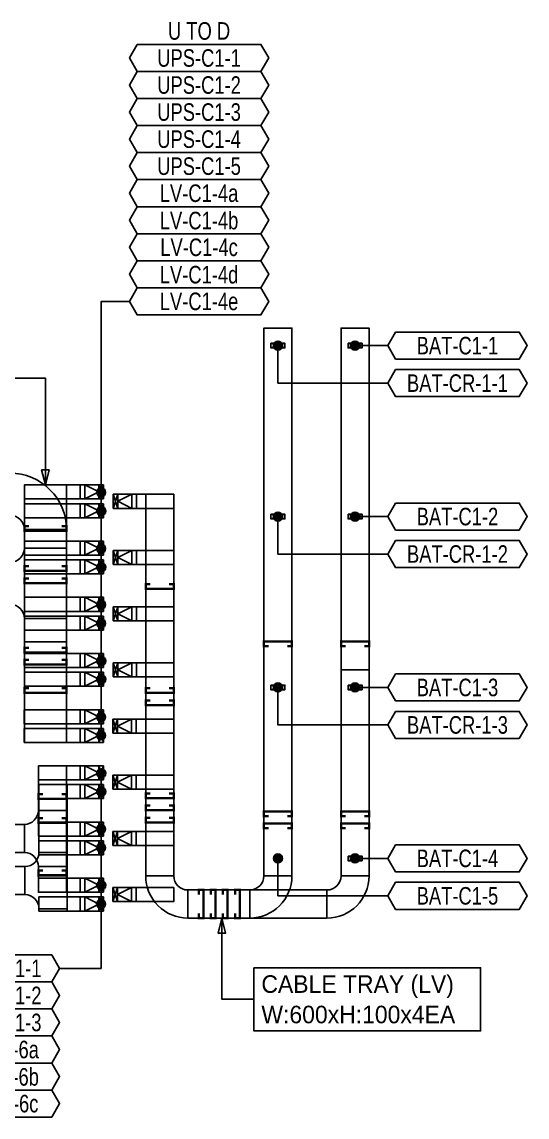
# Model space of a CAD drawing. Header units: millimetres. Extents: x 31670 to 374393, y -351975 to 839589.
# Drawn here: x 300201 to 311005, y -304501 to -281111 of the extents above; entities that cross this region are included whole.
import ezdxf
from ezdxf.enums import TextEntityAlignment as Align

# ---------------------------------------------------------------- set-up
doc = ezdxf.new("R2010")
doc.units = ezdxf.units.MM
doc.header["$LTSCALE"] = 150
for name, color, linetype in [('-----26 Electrical Cable Tray_HV_N', 30, 'Continuous'), ('-----26 Electrical Cable Tray_LV_UPS1', 6, 'Continuous'), ('-----26 Electrical Cable Tray_LV_UPS2', 2, 'Continuous'), ('-----26 Electrical Cable Tray_LV_UPSBAT', 11, 'Continuous'), ('-----29 주기', 1, 'Continuous'), ('-----30 Text', 2, 'Continuous'), ('-----99 Cable Schedule', 2, 'Continuous')]:
    doc.layers.add(name, color=color, linetype=linetype)
doc.styles.add('ELEC', font='')
doc.styles.get('ELEC').set_extended_font_data('Dotum')

# ---------------------------------------------------------------- blocks, each defined once
blk = doc.blocks.new('A$550585017316')
at = {"color": 0}
for p, q in [((400, 300), (0, 300)), ((0, 300), (0, 0)), ((500, 300), (400, 300)), ((500, 0), (500, 300)), ((0, 0), (400, 0)), ((400, 0), (500, 0))]:
    blk.add_line(p, q, dxfattribs=at)
at = {"color": 8}
for p, q in [((100, 0), (0, 300)), ((0, 0), (100, 300)), ((100, 150), (400, 300)), ((100, 300), (100, 0)), ((400, 0), (400, 300)), ((100, 150), (400, 0))]:
    blk.add_line(p, q, dxfattribs=at)
blk = doc.blocks.new('A$C9a0ab699')
h = blk.add_hatch(color=0)
edge = h.paths.add_edge_path()
edge.add_arc((64.00719340983778, 64.00719340983778), 64.0071934098378, 720.0000000000341, 1080.000000000034, ccw=False)
at = {"color": 0}
blk.add_circle((64.00719340983778, 64.00719340983778), 64.0071934098378, dxfattribs=at)

msp = doc.modelspace()

# ---------------------------------------------------------------- linework, layer by layer
at = {"layer": '-----26 Electrical Cable Tray_HV_N', "color": 1}
for points, elevation in [([(300703.5306060789, -291000.0026574563), (300783.5306060789, -290680.0026574563), (300623.5306060789, -290680.0026574563), (300703.5306060789, -291000.0026574563), (300703.530380041, -288719.0875726698), (300015.4802339077, -288719.0875726698)], -9.176291762486587e-10), ([(304477.4132551402, -300250.0006425051), (304397.4132551402, -300570.0006425051), (304557.4132551402, -300570.0006425051), (304477.4132551402, -300250.0006425051), (304477.4137274849, -301984.7903718761), (305162.3946436318, -301984.7903718761)], -1.242394414158856e-09)]:
    msp.add_lwpolyline(points, dxfattribs=dict(at, elevation=elevation))
at = {"layer": '-----26 Electrical Cable Tray_HV_N', "color": 1, "elevation": -1.242394414158856e-09}
msp.add_lwpolyline([(305162.3946436318, -301309.7903718761), (305162.3946436318, -302659.7903718761), (310008.4140457711, -302659.7903718761), (310008.4140457711, -301309.7903718761)], close=True, dxfattribs=at)
at = {"layer": '-----26 Electrical Cable Tray_LV_UPS1'}
for points, elevation in [([(300253.5693644117, -292349.967905138), (301153.5693644116, -292349.967905138), (301153.5306060789, -291000.0026574563), (300253.530606079, -291000.0026574563)], -9.176291762486587e-10), ([(300253.5514781505, -291700.0068379134), (301449.0000000096, -291700.0012849623), (301449.0000000096, -291400.0012849623), (300253.5514781505, -291400.0068379134)], -9.176291762486587e-10), ([(300253.5514781505, -292900.0068379134), (301449.0000000096, -292900.0012849623), (301449.0000000096, -292600.0012849623), (300253.5514781505, -292600.0068379134)], -9.176291762486587e-10), ([(300253.5760202873, -296500.0012849624), (301153.5760202873, -296500.0012849624), (301153.5372619546, -293849.967905138), (300253.5372619546, -293849.967905138)], -9.176291762486587e-10), ([(300253.5851847642, -296500.0012849624), (301153.5851847641, -296500.0012849624), (301153.5464264314, -293849.967905138), (300253.5464264315, -293849.967905138)], -9.176291762486587e-10), ([(300253.5514781505, -294100.0068379134), (301449.0000000096, -294100.0012849623), (301449.0000000096, -293800.0012849623), (300253.5514781505, -293800.0068379134)], -9.176291762486587e-10), ([(300253.5514781505, -295300.0068379134), (301449.0000000096, -295300.0012849623), (301449.0000000096, -295000.0012849623), (300253.5514781505, -295000.0068379134)], -9.176291762486587e-10), ([(300250.3776327811, -296500.0068379135), (301445.8261546402, -296500.0012849624), (301445.8261546402, -296200.0012849624), (300250.3776327811, -296200.0068379135)], -9.176291762486587e-10), ([(301445.8261546402, -297000.0012849623), (300553.5851847642, -297000.0012849623), (300553.5851847642, -297300.0012849623), (301445.8261546402, -297300.0012849623)], -1.242394414158857e-09), ([(301153.5851847642, -297000.0012849623), (301153.5851847641, -297950.0012849205), (300553.5851847641, -297950.0012849205), (300553.5851847642, -297000.0012849623)], -1.970023073989984e-09), ([(301445.8261546402, -298200.0012849623), (300553.5851847642, -298200.0012849623), (300553.5851847642, -298500.0012849623), (301445.8261546402, -298500.0012849623)], -1.242394414158857e-09), ([(291250.0000005604, -298250.0012849204), (300253.5851847641, -298250.0012849205), (300253.5851847641, -298850.0012849205), (291250.0000005604, -298850.0012849204)], -1.970023073989984e-09), ([(291550.0000005604, -298250.0012849204), (300253.5851847641, -298250.0012849205), (300253.5851847641, -298850.0012849205), (291550.0000005604, -298850.0012849204)], -1.970023073989984e-09), ([(301153.5851847641, -299150.0012849205), (301153.5851847641, -299700.0012849623), (300553.5851847641, -299700.0012849623), (300553.5851847641, -299150.0012849205)], -1.970023073989984e-09), ([(301445.8261546402, -299400.0012849623), (300553.5851847642, -299400.0012849623), (300553.5851847642, -299700.0012849623), (301445.8261546402, -299700.0012849623)], -1.242394414158857e-09)]:
    msp.add_lwpolyline(points, close=True, dxfattribs=dict(at, elevation=elevation))
at = {"layer": '-----26 Electrical Cable Tray_LV_UPS1', "ltscale": 7.5, "const_width": 50}
for points, elevation in [([(301053.5556868125, -291877.139504411), (301153.5556868125, -291877.139504411), (301153.5556868125, -291977.139504411), (300253.6260111835, -291977.124954777), (300253.6260111835, -291877.124954777), (300353.6260111835, -291877.124954777)], -5.439768843442748e-09), ([(301053.5556868125, -294476.8079031273), (301153.5556868125, -294476.8079031273), (301153.5556868125, -294576.8079031273), (300253.6260111835, -294576.7933534932), (300253.6260111835, -294476.7933534932), (300353.6260111835, -294476.7933534932)], -5.439768843442748e-09), ([(301053.5509611123, -294736.6239120185), (301153.5509611123, -294736.6239120185), (301153.5509611123, -294836.6239120185), (300253.6212854832, -294836.6093623844), (300253.6212854832, -294736.6093623844), (300353.6212854832, -294736.6093623844)], -9.176291762486587e-10), ([(301053.5851847641, -297602.1563637957), (301153.5851847641, -297602.1563637957), (301153.5851847641, -297702.1563637957), (300553.5851847641, -297702.1563637957), (300553.5851847641, -297602.1563637957), (300653.5851847641, -297602.1563637957)], -1.970023073989984e-09), ([(301053.5851847641, -299237.7571892731), (301153.5851847641, -299237.7571892731), (301153.5851847641, -299337.7571892731), (300553.5851847641, -299337.7571892731), (300553.5851847641, -299237.7571892731), (300653.5851847641, -299237.7571892731)], -1.970023073989984e-09)]:
    msp.add_lwpolyline(points, dxfattribs=dict(at, elevation=elevation))
at = {"layer": '-----26 Electrical Cable Tray_LV_UPS1'}
for points, elevation in [([(300253.5555909082, -293849.967905138), (301153.5555909082, -293849.967905138), (301153.5555909082, -293849.967905138), (301153.5555909082, -292349.967905138), (300253.5555909082, -292349.967905138, -0.414213562373095), (299953.5555909082, -292649.967905138), (299953.5555909082, -293549.967905138), (299953.5555909082, -293549.967905138, -0.414213562373095)], -9.176291762486587e-10), ([(300253.5555909082, -293849.967905138), (301153.5555909082, -293849.967905138), (301153.5555909082, -293849.967905138), (301153.5555909082, -292349.967905138), (300253.5555909082, -292349.967905138, -0.414213562373095), (299953.5555909082, -292649.967905138), (299953.5555909082, -293549.967905138), (299953.5555909082, -293549.967905138, -0.414213562373095)], -9.176291762486587e-10), ([(300553.5851847641, -297950.0012849205), (301153.5851847641, -297950.0012849205), (301153.5851847641, -297950.0012849205), (301153.5851847641, -299150.0012849205), (300553.5851847641, -299150.0012849205, 0.414213562373095), (300253.5851847641, -298850.0012849205), (300253.5851847641, -298250.0012849205), (300253.5851847641, -298250.0012849205, 0.414213562373095)], -1.970023073989984e-09), ([(300553.5851847641, -297950.0012849205), (301153.5851847641, -297950.0012849205), (301153.5851847641, -297950.0012849205), (301153.5851847641, -299150.0012849205), (300553.5851847641, -299150.0012849205, 0.414213562373095), (300253.5851847641, -298850.0012849205), (300253.5851847641, -298250.0012849205), (300253.5851847641, -298250.0012849205, 0.414213562373095)], -1.970023073989984e-09)]:
    msp.add_lwpolyline(points, format="xyb", close=True, dxfattribs=dict(at, elevation=elevation))
at = {"layer": '-----26 Electrical Cable Tray_LV_UPS2'}
for points, elevation in [([(300253.5555909085, -291949.967905138), (300253.5555909085, -291949.967905138, 0.414213562373095), (299953.5555909085, -291649.967905138), (299953.5555909085, -291649.967905138), (299953.5555909085, -290749.967905138, -0.4142135623731661), (301153.5555909085, -291949.967905138)], -5.558563091910975e-10), ([(300253.5555909085, -291949.967905138), (300253.5555909085, -291949.967905138, 0.414213562373095), (299953.5555909085, -291649.967905138), (299953.5555909085, -291649.967905138), (299953.5555909085, -290749.967905138, -0.4142135623731661), (301153.5555909085, -291949.967905138)], -5.558563091910975e-10), ([(300566.5131418176, -298850.0012849205), (301166.5131418176, -298850.0012849205), (301166.5131418176, -298850.0012849205), (301166.5131418176, -300050.0012849205), (300566.5131418176, -300050.0012849205, 0.414213562373095), (300266.5131418176, -299750.0012849205), (300266.5131418176, -299150.0012849205), (300266.5131418176, -299150.0012849205, 0.414213562373095)], -1.242394414158857e-09)]:
    msp.add_lwpolyline(points, format="xyb", close=True, dxfattribs=dict(at, elevation=elevation))
for points, elevation in [([(300253.5514781504, -291300.0068379134), (301449.0000000095, -291300.0012849623), (301449.0000000095, -291000.0012849623), (300253.5514781504, -291000.0068379134)], -9.176291762486587e-10), ([(300253.5848664231, -296500.0012849624), (301153.584866423, -296500.0012849624), (301153.5430354069, -291949.967905138), (300253.5430354069, -291949.967905138)], -9.176291762486587e-10), ([(300253.5848664231, -294350.0012849637), (301153.584866423, -294350.0012849637), (301153.5430354069, -291949.967905138), (300253.543035407, -291949.967905138)], -9.176291762486587e-10), ([(300253.5514781504, -292500.0068379134), (301449.0000000095, -292500.0012849623), (301449.0000000095, -292200.0012849623), (300253.5514781504, -292200.0068379134)], -9.176291762486587e-10), ([(300253.5514781504, -293700.0068379134), (301449.0000000095, -293700.0012849623), (301449.0000000095, -293400.0012849623), (300253.5514781504, -293400.0068379134)], -9.176291762486587e-10), ([(300253.5514781504, -294900.0068379134), (301449.0000000095, -294900.0012849623), (301449.0000000095, -294600.0012849623), (300253.5514781504, -294600.0068379134)], -9.176291762486587e-10), ([(300250.377632781, -296100.0068379135), (301445.8261546402, -296100.0012849624), (301445.8261546402, -295800.0012849624), (300250.377632781, -295800.0068379135)], -9.176291762486587e-10), ([(301445.8261546402, -297400.0012849623), (300566.5131418176, -297400.0012849623), (300566.5131418176, -297700.0012849623), (301445.8261546402, -297700.0012849623)], -1.242394414158857e-09), ([(301166.5131418178, -297400.0012849623), (301166.5131418176, -298850.0012849205), (300566.5131418176, -298850.0012849205), (300566.5131418178, -297400.0012849623)], -1.242394414158857e-09), ([(301445.8261546402, -298600.0012849623), (300566.5131418176, -298600.0012849623), (300566.5131418176, -298900.0012849623), (301445.8261546402, -298900.0012849623)], -1.242394414158857e-09), ([(291250.0000005604, -299150.0012849204), (300266.5131418176, -299150.0012849205), (300266.5131418176, -299750.0012849205), (291250.0000005604, -299750.0012849204)], -1.970023073989984e-09), ([(291550.0000005604, -299150.0012849204), (300266.5131418176, -299150.0012849205), (300266.5131418176, -299750.0012849205), (291550.0000005604, -299750.0012849204)], -1.970023073989984e-09), ([(301445.8261546402, -299800.0012849623), (300566.5131418176, -299800.0012849623), (300566.5131418176, -300100.0012849623), (301445.8261546402, -300100.0012849623)], -1.242394414158857e-09), ([(301166.5131418176, -300050.0012849205), (301166.5131418176, -300100.0012849623), (300566.5131418176, -300100.0012849623), (300566.5131418176, -300050.0012849205)], -1.242394414158857e-09)]:
    msp.add_lwpolyline(points, close=True, dxfattribs=dict(at, elevation=elevation))
at = {"layer": '-----26 Electrical Cable Tray_LV_UPS2', "ltscale": 7.5, "const_width": 50}
for points, elevation in [([(301053.5575954553, -292735.3433095689), (301153.5575954553, -292735.3433095689), (301153.5575954553, -292835.3433095689), (300253.6279198262, -292835.3287599349), (300253.6279198262, -292735.3287599349), (300353.6279198262, -292735.3287599349)], -9.176291762486581e-10), ([(301053.5533948739, -292995.1593184686), (301153.5533948739, -292995.1593184686), (301153.5533948739, -293095.1593184686), (300253.6237192448, -293095.1447688346), (300253.6237192448, -292995.1447688346), (300353.6237192448, -292995.1447688346)], 3.604510490945432e-09), ([(301053.5533948739, -295341.1631653331), (301153.5533948739, -295341.1631653331), (301153.5533948739, -295441.1631653331), (300253.6237192448, -295441.148615699), (300253.6237192448, -295341.148615699), (300353.6237192448, -295341.148615699)], 3.604510490945432e-09), ([(301053.5851847641, -298116.3263012531), (301153.5851847641, -298116.3263012531), (301153.5851847641, -298216.3263012531), (300553.585184764, -298216.3263012531), (300553.585184764, -298116.3263012531), (300653.585184764, -298116.3263012531)], -1.970023073989984e-09)]:
    msp.add_lwpolyline(points, dxfattribs=dict(at, elevation=elevation))
at = {"layer": '-----26 Electrical Cable Tray_LV_UPSBAT'}
for p, q in [((305525.0017542233, -288075.0012848808, -1.121897452725547e-09), (305825.0017542233, -287975.0012848808, -1.121897452725547e-09)), ((305525.0017542233, -287975.0012848808, -1.121897452725547e-09), (305825.0017542233, -288075.0012848808, -1.121897452725547e-09)), ((307175.0017542233, -288075.0012848808), (307475.0017542233, -287975.0012848808)), ((307175.0017542233, -287975.0012848808), (307475.0017542233, -288075.0012848808)), ((305525.0023967052, -291725.0012848809), (305825.0023967052, -291625.0012848809)), ((305525.0023967052, -291625.0012848809), (305825.0023967052, -291725.0012848809)), ((307175.0023967052, -291725.0012848809), (307475.0023967052, -291625.0012848809)), ((307175.0023967052, -291625.0012848809), (307475.0023967052, -291725.0012848809)), ((305525.0023967052, -295375.0012848809), (305825.0023967052, -295275.0012848809)), ((305525.0023967052, -295275.0012848809), (305825.0023967052, -295375.0012848809)), ((307175.0023967052, -295375.0012848809), (307475.0023967052, -295275.0012848809)), ((307175.0023967052, -295275.0012848809), (307475.0023967052, -295375.0012848809)), ((307175.0023967052, -299025.0012848809), (307475.0023967052, -298925.0012848809)), ((307175.0023967052, -298925.0012848809), (307475.0023967052, -299025.0012848809))]:
    msp.add_line(p, q, dxfattribs=at)
for points, elevation in [([(305375.0027179483, -299350.0012848823), (305375.0020754662, -287650.0012848822), (305975.0020754662, -287650.0012848822), (305975.0027179483, -299350.0012848823)], -3.666508954318746e-10), ([(307025.0020754642, -299350.0012848808), (307025.0014329821, -287650.0012848807), (307625.0014329821, -287650.0012848807), (307625.0020754642, -299350.0012848808)], -9.07513249844096e-10), ([(305525.0017542233, -287975.0012848808), (305525.0017542233, -288075.0012848808), (305825.0017542233, -288075.0012848808), (305825.0017542233, -287975.0012848808)], -1.337561971797524e-09), ([(307175.0017542233, -287975.0012848808), (307175.0017542233, -288075.0012848808), (307475.0017542233, -288075.0012848808), (307475.0017542233, -287975.0012848808)], -9.07513249844096e-10), ([(302651.0000000095, -291200.0012849623), (303449.0006419416, -291200.0012849623), (303449.0006419416, -291500.0012849623), (302651.0000000095, -291500.0012849623)], -1.242394414158856e-09), ([(302849.0006419415, -299350.0006425051), (302849.0006419415, -291200.0012849623), (303449.0006419415, -291200.0012849623), (303449.0006419415, -299350.0006425051)], -2.484788828317765e-09), ([(302849.0006419415, -299350.0006425051), (302849.0006419415, -291200.0012849623), (303449.0006419415, -291200.0012849623), (303449.0006419415, -299350.0006425051)], -2.484788828317765e-09), ([(305525.0023967052, -291625.0012848809), (305525.0023967052, -291725.0012848809), (305825.0023967052, -291725.0012848809), (305825.0023967052, -291625.0012848809)], -1.025516120788649e-09), ([(307175.0023967052, -291625.0012848809), (307175.0023967052, -291725.0012848809), (307475.0023967052, -291725.0012848809), (307475.0023967052, -291625.0012848809)], -5.954673988352212e-10), ([(302651.0000000095, -292400.0012849623), (303449.0006419416, -292400.0012849623), (303449.0006419416, -292700.0012849623), (302651.0000000095, -292700.0012849623)], -1.242394414158856e-09), ([(302651.0000000095, -293600.0012849623), (303449.0006419416, -293600.0012849623), (303449.0006419416, -293900.0012849623), (302651.0000000095, -293900.0012849623)], -1.242394414158856e-09), ([(302651.0000000095, -294800.0012849623), (303449.0006419416, -294800.0012849623), (303449.0006419416, -295100.0012849623), (302651.0000000095, -295100.0012849623)], -1.242394414158856e-09), ([(307025.0020754642, -299350.0012848808), (307025.0014329821, -294950.0012848807), (307625.0014329821, -294950.0012848807), (307625.0020754642, -299350.0012848808)], -5.954673988352212e-10), ([(305525.0023967052, -295275.0012848809), (305525.0023967052, -295375.0012848809), (305825.0023967052, -295375.0012848809), (305825.0023967052, -295275.0012848809)], -1.025516120788649e-09), ([(307175.0023967052, -295275.0012848809), (307175.0023967052, -295375.0012848809), (307475.0023967052, -295375.0012848809), (307475.0023967052, -295275.0012848809)], -5.954673988352212e-10), ([(302647.8261546402, -296000.0012849625), (303450.0000000056, -296000.0012849624), (303450.0000000056, -296300.0012849624), (302647.8261546402, -296300.0012849625)], -1.242394414158856e-09), ([(302647.8261546402, -297200.0012849625), (303450.0000000054, -297200.0012849624), (303450.0000000054, -297500.0012849624), (302647.8261546402, -297500.0012849625)], -1.242394414158856e-09), ([(302647.8261546402, -298400.0012849625), (303450.0000000054, -298400.0012849624), (303450.0000000054, -298700.0012849624), (302647.8261546402, -298700.0012849625)], -1.242394414158856e-09), ([(307175.0023967052, -298925.0012848809), (307175.0023967052, -299025.0012848809), (307475.0023967052, -299025.0012848809), (307475.0023967052, -298925.0012848809)], -5.954673988352212e-10), ([(302647.8261546402, -299600.0012849625), (303450.0000000054, -299600.0012849624), (303450.0000000054, -299900.0012849624), (302647.8261546402, -299900.0012849625)], -1.242394414158856e-09), ([(303749.0006419415, -300250.0006425051), (306725.001432982, -300250.0006425052), (306725.001432982, -299650.0006425052), (303749.0006419415, -299650.0006425051)], -1.242394414158856e-09), ([(303749.0006419415, -300250.0006425051), (306725.001432982, -300250.0006425052), (306725.001432982, -299650.0006425052), (303749.0006419415, -299650.0006425051)], -1.242394414158856e-09), ([(303749.0006419415, -300250.0006425051), (305075.0027179489, -300250.0006425052), (305075.0027179489, -299650.0006425052), (303749.0006419415, -299650.0006425051)], -3.666508954318746e-10), ([(303749.0006419415, -300250.0006425051), (305075.002717949, -300250.0006425052), (305075.002717949, -299650.0006425052), (303749.0006419415, -299650.0006425051)], -3.666508954318746e-10)]:
    msp.add_lwpolyline(points, close=True, dxfattribs=dict(at, elevation=elevation))
at = {"layer": '-----26 Electrical Cable Tray_LV_UPSBAT', "ltscale": 7.5, "const_width": 50}
for points, elevation in [([(303349.0006419416, -293121.3899040978), (303449.0006419416, -293121.3899040978), (303449.0006419416, -293221.3899040978), (302849.0006419416, -293221.3899040978), (302849.0006419416, -293121.3899040978), (302949.0006419416, -293121.3899040978)], -2.484788828317765e-09), ([(307125.0014329822, -294444.5876403126), (307025.0014329822, -294444.5876403126), (307025.0014329822, -294344.5876403126), (307625.0014329822, -294344.5876403126), (307625.0014329822, -294444.5876403126), (307525.0014329822, -294444.5876403126)], -5.954673988352212e-10), ([(303349.0006419416, -295341.453843814), (303449.0006419416, -295341.453843814), (303449.0006419416, -295441.453843814), (302849.0006419416, -295441.453843814), (302849.0006419416, -295341.453843814), (302949.0006419416, -295341.453843814)], -2.484788828317765e-09), ([(303349.0006419416, -295601.2753093835), (303449.0006419416, -295601.2753093835), (303449.0006419416, -295701.2753093835), (302849.0006419416, -295701.2753093835), (302849.0006419416, -295601.2753093835), (302949.0006419416, -295601.2753093835)], -2.484788828317765e-09), ([(303350.0000000055, -297587.8580502827), (303450.0000000055, -297587.8580502827), (303450.0000000055, -297687.8580502827), (302850.0000000055, -297687.8580502827), (302850.0000000055, -297587.8580502827), (302950.0000000055, -297587.8580502827)], -1.242394414158856e-09), ([(303350.0000000055, -297847.6795158522), (303450.0000000055, -297847.6795158522), (303450.0000000055, -297947.6795158522), (302850.0000000055, -297947.6795158522), (302850.0000000055, -297847.6795158522), (302950.0000000055, -297847.6795158522)], -1.242394414158856e-09), ([(307125.0014329822, -298073.6584176543), (307025.0014329822, -298073.6584176543), (307025.0014329822, -297973.6584176543), (307625.0014329822, -297973.6584176543), (307625.0014329822, -298073.6584176543), (307525.0014329822, -298073.6584176543)], -5.954673988352212e-10), ([(303350.0000000055, -298107.5009814218), (303450.0000000055, -298107.5009814218), (303450.0000000055, -298207.5009814218), (302850.0000000055, -298207.5009814218), (302850.0000000055, -298107.5009814218), (302950.0000000055, -298107.5009814218)], -1.242394414158856e-09), ([(307125.0014329822, -298333.4798832239), (307025.0014329822, -298333.4798832239), (307025.0014329822, -298233.4798832239), (307625.0014329822, -298233.4798832239), (307625.0014329822, -298333.4798832239), (307525.0014329822, -298333.4798832239)], -5.954673988352212e-10), ([(303981.2178910518, -299750.000188543), (303981.2178910518, -299650.000188543), (304081.2178910518, -299650.000188543), (304081.2178910518, -300250.000188543), (303981.2178910518, -300250.000188543), (303981.2178910518, -300150.000188543)], -1.242394414158856e-09), ([(304241.0393566214, -299750.000188543), (304241.0393566214, -299650.000188543), (304341.0393566214, -299650.000188543), (304341.0393566214, -300250.000188543), (304241.0393566214, -300250.000188543), (304241.0393566214, -300150.000188543)], -1.242394414158856e-09), ([(304500.8608221909, -299750.000188543), (304500.8608221909, -299650.000188543), (304600.8608221909, -299650.000188543), (304600.8608221909, -300250.000188543), (304500.8608221909, -300250.000188543), (304500.8608221909, -300150.000188543)], -1.242394414158856e-09), ([(304760.6822877605, -299750.000188543), (304760.6822877605, -299650.000188543), (304860.6822877605, -299650.000188543), (304860.6822877605, -300250.000188543), (304760.6822877605, -300250.000188543), (304760.6822877605, -300150.000188543)], -1.242394414158856e-09)]:
    msp.add_lwpolyline(points, dxfattribs=dict(at, elevation=elevation))
for points in [[(305475.0020754663, -294444.587730919), (305375.0020754663, -294444.587730919), (305375.0020754663, -294344.587730919), (305975.0020754663, -294344.587730919), (305975.0020754663, -294444.587730919), (305875.0020754663, -294444.587730919)], [(305475.0020754663, -298073.6585082607), (305375.0020754663, -298073.6585082607), (305375.0020754663, -297973.6585082607), (305975.0020754663, -297973.6585082607), (305975.0020754663, -298073.6585082607), (305875.0020754663, -298073.6585082607)], [(305475.0020754663, -298333.4799738303), (305375.0020754663, -298333.4799738303), (305375.0020754663, -298233.4799738303), (305975.0020754663, -298233.4799738303), (305975.0020754663, -298333.4799738303), (305875.0020754663, -298333.4799738303)]]:
    msp.add_lwpolyline(points, dxfattribs=at)
at = {"layer": '-----26 Electrical Cable Tray_LV_UPSBAT'}
for points, elevation in [([(303449.0006419415, -299350.0006425051), (303449.0006419415, -299350.0006425051, 0.414213562373095), (303749.0006419415, -299650.0006425051), (303749.0006419415, -299650.0006425051), (303749.0006419416, -300250.0006425051, -0.414213562373095), (302849.0006419415, -299350.0006425051)], -1.242394414158856e-09), ([(303449.0006419415, -299350.0006425051), (303449.0006419415, -299350.0006425051, 0.414213562373095), (303749.0006419415, -299650.0006425051), (303749.0006419415, -299650.0006425051), (303749.0006419416, -300250.0006425051, -0.414213562373095), (302849.0006419415, -299350.0006425051)], -1.242394414158856e-09), ([(303449.0006419415, -299350.0006425051), (303449.0006419415, -299350.0006425051, 0.414213562373095), (303749.0006419415, -299650.0006425051), (303749.0006419415, -299650.0006425051), (303749.0006419416, -300250.0006425051, -0.414213562373095), (302849.0006419415, -299350.0006425051)], -3.666508954318746e-10), ([(303449.0006419415, -299350.0006425051), (303449.0006419415, -299350.0006425051, 0.414213562373095), (303749.0006419415, -299650.0006425051), (303749.0006419415, -299650.0006425051), (303749.0006419416, -300250.0006425051, -0.414213562373095), (302849.0006419415, -299350.0006425051)], -3.666508954318746e-10), ([(305075.002717949, -299650.0006425052), (305075.002717949, -299650.0006425052, 0.414213562373095), (305375.002717949, -299350.0006425052), (305375.002717949, -299350.0006425052), (305975.002717949, -299350.0006425051, -0.414213562373095), (305075.002717949, -300250.0006425052)], -3.666508954318746e-10), ([(305075.002717949, -299650.0006425052), (305075.002717949, -299650.0006425052, 0.414213562373095), (305375.002717949, -299350.0006425052), (305375.002717949, -299350.0006425052), (305975.002717949, -299350.0006425051, -0.414213562373095), (305075.002717949, -300250.0006425052)], -3.666508954318746e-10), ([(306725.001432982, -299650.0006425052), (306725.001432982, -299650.0006425052, 0.414213562373095), (307025.001432982, -299350.0006425052), (307025.001432982, -299350.0006425052), (307625.001432982, -299350.0006425051, -0.414213562373095), (306725.001432982, -300250.0006425052)], -1.242394414158856e-09), ([(306725.001432982, -299650.0006425052), (306725.001432982, -299650.0006425052, 0.414213562373095), (307025.001432982, -299350.0006425052), (307025.001432982, -299350.0006425052), (307625.001432982, -299350.0006425051, -0.414213562373095), (306725.001432982, -300250.0006425052)], -1.242394414158856e-09)]:
    msp.add_lwpolyline(points, format="xyb", close=True, dxfattribs=dict(at, elevation=elevation))
at = {"layer": '-----29 주기'}
for points, elevation in [([(302666.6549692085, -281592.6528202574), (302499.9450789966, -281881.402820259), (302666.6549692111, -282170.1528202625), (305312.4658483177, -282170.1528202625), (305479.1757385411, -281881.402820259), (305312.4658483152, -281592.6528202574)], -9.176291762487338e-10), ([(302666.654969211, -282170.1528202625), (302499.945078999, -282458.9028202641), (302666.6549692135, -282747.6528202678), (305312.4658483204, -282747.6528202678), (305479.1757385437, -282458.9028202641), (305312.4658483178, -282170.1528202625)], -9.176291762487338e-10), ([(302666.6549693589, -282747.6528202678), (302499.945079147, -283036.4028202695), (302666.6549693615, -283325.152820273), (305312.4658484681, -283325.152820273), (305479.1757386915, -283036.4028202695), (305312.4658484656, -282747.6528202678)], -9.176291762487338e-10), ([(302666.6549693842, -283325.152820273), (302499.9450791723, -283613.9028202746), (302666.6549693868, -283902.6528202781), (305312.4658484934, -283902.6528202781), (305479.1757387167, -283613.9028202746), (305312.4658484908, -283325.152820273)], -9.176291762487338e-10), ([(302666.6549693842, -283902.6528202781), (302499.9450791723, -284191.4028202797), (302666.6549693868, -284480.1528202832), (305312.4658484934, -284480.1528202832), (305479.1757387167, -284191.4028202797), (305312.4658484908, -283902.6528202781)], -9.176291762487338e-10), ([(302666.6549693866, -284480.1528202832), (302499.9450791747, -284768.9028202848), (302666.6549693892, -285057.6528202883), (305312.4658484958, -285057.6528202883), (305479.1757387194, -284768.9028202848), (305312.4658484935, -284480.1528202832)], -9.176291762487338e-10), ([(302666.6549694554, -285057.6528202886), (302499.9450792435, -285346.4028202902), (302666.654969458, -285635.1528202937), (305312.4658485646, -285635.1528202937), (305479.1757387882, -285346.4028202902), (305312.4658485623, -285057.6528202886)], -9.176291762487338e-10), ([(302666.6549694579, -285635.1528202937), (302499.945079246, -285923.9028202953), (302666.6549694604, -286212.6528202988), (305312.4658485671, -286212.6528202988), (305479.1757387907, -285923.9028202953), (305312.4658485648, -285635.1528202937)], -9.176291762487338e-10), ([(302666.6549694603, -286212.6528202988), (302499.9450792484, -286501.4028203004), (302666.6549694629, -286790.1528203039), (305312.4658485698, -286790.1528203039), (305479.1757387931, -286501.4028203004), (305312.4658485672, -286212.6528202988)], -9.176291762487338e-10), ([(302666.6549694603, -286790.1528203039), (302499.9450792484, -287078.9028203055), (302666.6549694629, -287367.652820309), (305312.4658485698, -287367.652820309), (305479.1757387931, -287078.9028203055), (305312.4658485672, -286790.1528203039)], -9.176291762487338e-10), ([(308192.0825458285, -287736.2512848792), (308025.3726556165, -288025.0012848808), (308192.082545831, -288313.7512848843), (310837.8934249377, -288313.7512848843), (311004.6033151613, -288025.0012848808), (310837.8934249353, -287736.2512848792)], -9.07513249844096e-10), ([(308192.082224589, -288536.6209013637), (308025.372334377, -288825.3709013653), (308192.0822245915, -289114.1209013688), (310837.8931036982, -289114.1209013688), (311004.6029939217, -288825.3709013653), (310837.8931036958, -288536.6209013637)], -1.337561971797524e-09), ([(308192.0831883104, -291386.2512848792), (308025.3732980985, -291675.0012848809), (308192.083188313, -291963.7512848843), (310837.8940674196, -291963.7512848843), (311004.6039576432, -291675.0012848809), (310837.8940674173, -291386.2512848792)], -5.954673988352212e-10), ([(308192.0828670709, -292186.6209013637), (308025.372976859, -292475.3709013654), (308192.0828670735, -292764.1209013688), (310837.8937461803, -292764.1209013688), (311004.6036364037, -292475.3709013654), (310837.8937461778, -292186.6209013637)], -1.025516120788649e-09), ([(308192.0831883104, -295036.2512848792), (308025.3732980985, -295325.0012848809), (308192.083188313, -295613.7512848843), (310837.8940674196, -295613.7512848843), (311004.6039576432, -295325.0012848809), (310837.8940674173, -295036.2512848792)], -5.954673988352212e-10), ([(308192.0828670709, -295836.6209013637), (308025.372976859, -296125.3709013654), (308192.0828670732, -296414.1209013688), (310837.8937461801, -296414.1209013688), (311004.6036364035, -296125.3709013654), (310837.8937461775, -295836.6209013637)], -1.025516120788649e-09), ([(308192.0831883104, -298686.2512848792), (308025.3732980985, -298975.0012848809), (308192.0831883128, -299263.7512848843), (310837.8940674196, -299263.7512848843), (311004.603957643, -298975.0012848809), (310837.8940674171, -298686.2512848792)], -5.954673988352212e-10), ([(308192.0835095529, -299486.6209013638), (308025.3736193409, -299775.3709013654), (308192.0835095552, -300064.1209013689), (310837.8943886621, -300064.1209013689), (311004.6042788854, -299775.3709013654), (310837.8943886595, -299486.6209013638)], -8.212478443118356e-10), ([(298195.5063050631, -301036.0124414521), (298028.7964148512, -301324.7624414538), (298195.5063050657, -301613.5124414572), (300841.3171841726, -301613.5124414572), (301008.0270743959, -301324.7624414538), (300841.31718417, -301036.0124414521)], -1.242394414158857e-09), ([(298195.5063050657, -301613.5124414572), (298028.7964148538, -301902.2624414589), (298195.5063050683, -302191.0124414624), (300841.3171841751, -302191.0124414624), (301008.0270743985, -301902.2624414589), (300841.3171841726, -301613.5124414572)], -1.242394414158857e-09), ([(298195.5063050683, -302191.0124414624), (298028.7964148563, -302479.762441464), (298195.5063050708, -302768.5124414675), (300841.3171841777, -302768.5124414675), (301008.027074401, -302479.762441464), (300841.3171841751, -302191.0124414624)], -1.242394414158857e-09), ([(298195.5063050709, -302768.5124414675), (298028.796414859, -303057.2624414691), (298195.5063050733, -303346.0124414726), (300841.3171841801, -303346.0124414726), (301008.0270744035, -303057.2624414691), (300841.3171841776, -302768.5124414675)], -1.242394414158857e-09), ([(298195.5063050734, -303346.0124414726), (298028.7964148615, -303634.7624414742), (298195.5063050757, -303923.5124414777), (300841.3171841826, -303923.5124414777), (301008.0270744059, -303634.7624414742), (300841.31718418, -303346.0124414726)], -1.242394414158857e-09), ([(298195.5063050757, -303923.5124414777), (298028.7964148638, -304212.2624414794), (298195.5063050783, -304501.0124414829), (300841.3171841849, -304501.0124414829), (301008.0270744085, -304212.2624414794), (300841.3171841826, -303923.5124414777)], -1.242394414158857e-09)]:
    msp.add_lwpolyline(points, close=True, dxfattribs=dict(at, elevation=elevation))
at = {"layer": '-----99 Cable Schedule', "color": 1}
for points, elevation in [([(301899.0000000095, -296351.1964348728), (301899.0000000094, -287078.9028203055), (302499.9450792484, -287078.9028203055)], -9.176291762487338e-10), ([(305675.0017542233, -288025.0012848808), (305675.0017542233, -288825.3709013653), (308025.372334377, -288825.3709013653)], -1.337561971797524e-09), ([(307325.0017542233, -288025.0012848808), (308025.3726556165, -288025.0012848808)], -9.07513249844096e-10), ([(305675.0023967052, -291675.0012848809), (305675.0023967052, -292475.3709013654), (308025.372976859, -292475.3709013654)], -1.025516120788649e-09), ([(307325.0023967052, -291675.0012848809), (308025.3732980985, -291675.0012848809)], -5.954673988352212e-10), ([(305675.0023967052, -295325.0012848809), (305675.0023967052, -296125.3709013654), (308025.372976859, -296125.3709013654)], -1.025516120788649e-09), ([(307325.0023967052, -295325.0012848809), (308025.3732980985, -295325.0012848809)], -5.954673988352212e-10), ([(301895.8261546402, -297158.6179320901), (301895.8261546402, -301324.7624414538), (301008.0270743959, -301324.7624414538)], -1.242394414158857e-09), ([(305675.0030391872, -298975.0012848809), (305675.0030391872, -299775.3709013654), (308025.3736193409, -299775.3709013654)], -8.212478443118356e-10), ([(307325.0023967052, -298975.0012848809), (308025.3732980985, -298975.0012848809)], -5.954673988352212e-10)]:
    msp.add_lwpolyline(points, dxfattribs=dict(at, elevation=elevation))

# ---------------------------------------------------------------- block references
at = {"layer": '-----26 Electrical Cable Tray_LV_UPS1', "rotation": 180}
for p in [(301949.0000000095, -291400.0012849623), (301949.0000000095, -292600.0012849623), (301949.0000000095, -293800.0012849623), (301949.0000000095, -295000.0012849623), (301945.8261546401, -296200.0012849624)]:
    msp.add_blockref('A$550585017316', p, dxfattribs=at)
at = {"layer": '-----26 Electrical Cable Tray_LV_UPS1', "xscale": -1}
for p in [(301945.8261546402, -297300.0012849623), (301945.8261546402, -298500.0012849623), (301945.8261546402, -299700.0012849623)]:
    msp.add_blockref('A$550585017316', p, dxfattribs=at)
at = {"layer": '-----26 Electrical Cable Tray_LV_UPS2', "rotation": 180}
for p in [(301949.0000000095, -291000.0012849623), (301949.0000000095, -292200.0012849623), (301949.0000000095, -293400.0012849623), (301949.0000000095, -294600.0012849623), (301945.8261546402, -295800.0012849624)]:
    msp.add_blockref('A$550585017316', p, dxfattribs=at)
at = {"layer": '-----26 Electrical Cable Tray_LV_UPS2', "xscale": -1}
for p in [(301945.8261546402, -297700.0012849623), (301945.8261546402, -298900.0012849623), (301945.8261546402, -300100.0012849623)]:
    msp.add_blockref('A$550585017316', p, dxfattribs=at)
at = {"layer": '-----26 Electrical Cable Tray_LV_UPSBAT'}
for p in [(302151.0000000095, -291500.0012849623), (302151.0000000095, -292700.0012849623), (302151.0000000095, -293900.0012849623), (302151.0000000095, -295100.0012849623), (302147.8261546402, -296300.0012849625), (302147.8261546402, -297500.0012849625), (302147.8261546402, -298700.0012849625), (302147.8261546402, -299900.0012849625)]:
    msp.add_blockref('A$550585017316', p, dxfattribs=at)
at = {"layer": '-----99 Cable Schedule', "color": 1, "xscale": -1.5, "yscale": 1.5, "zscale": 1.5}
for p in [(305771.012544338, -288121.0120749956, -1.121897452725547e-09), (301995.0107901243, -291654.6287222049), (305771.01318682, -291771.0120749956), (301995.0107901243, -292854.6287222049), (301992.138574415, -294054.6287222049), (301995.0107901243, -294854.6287222049), (301995.0107901243, -295246.0120750772), (305771.01318682, -295421.0120749956), (301991.8369447549, -296054.6287222051), (301991.8369447549, -296446.0120750773), (301991.836944755, -298846.0120750771), (305771.0138293019, -299071.0120749957), (301991.836944755, -300046.0120750771)]:
    msp.add_blockref('A$C9a0ab699', p, dxfattribs=at)
at = {"layer": '-----99 Cable Schedule', "color": 1, "xscale": 1.5, "yscale": 1.5, "zscale": 1.5}
for p, rotation in [((307421.0125443381, -288121.0120749956), 90.00000000000001), ((301992.1385744151, -291062.6071419754), 180), ((307421.01318682, -291771.0120749956), 90.00000000000001), ((301992.1385744151, -292262.6071419754), 180), ((301992.1385744151, -293462.6071419754), 180), ((307421.01318682, -295421.0120749956), 90.00000000000001), ((301994.7091604642, -297062.6071419754), 180), ((301994.7091604642, -297453.9904948476), 180), ((301991.8369447549, -298253.9904948476), 180), ((307421.01318682, -299071.0120749956), 90.00000000000001), ((301994.7091604642, -299453.9904948475), 180)]:
    msp.add_blockref('A$C9a0ab699', p, dxfattribs=dict(at, rotation=rotation))

# ---------------------------------------------------------------- texts
at = {"layer": '-----26 Electrical Cable Tray_LV_UPSBAT', "style": 'ELEC'}
for s, p in [('CABLE TRAY (LV)', (305322.3946436318, -301659.7903718761, -1.382259107953787e-09)), ('W:600xH:100x4EA', (305322.3946436318, -302309.7903718761, -1.382259107953787e-09))]:
    msp.add_text(s, height=375, dxfattribs=at).set_placement(p, align=Align.MIDDLE_LEFT)
at = {"layer": '-----30 Text', "linetype": 'Continuous', "style": 'ELEC', "width": 0.8}
for s, p in [('U TO D', (303989.5604087606, -281303.9028202547)), ('UPS-C1-1', (303989.560408763, -281881.4028202599)), ('UPS-C1-2', (303989.5604087657, -282458.902820265)), ('UPS-C1-3', (303989.5604089136, -283036.4028202704)), ('UPS-C1-4', (303989.5604089389, -283613.9028202755)), ('UPS-C1-5', (303989.5604089389, -284191.4028202806)), ('LV-C1-4a', (303989.5604089414, -284768.9028202858)), ('LV-C1-4b', (303989.5604090102, -285346.4028202911)), ('LV-C1-4c', (303989.5604090126, -285923.9028202962)), ('LV-C1-4d', (303989.560409015, -286501.4028203014)), ('LV-C1-4e', (303989.560409015, -287078.9028203065)), ('BAT-C1-1', (309514.9879853832, -288025.0012848817)), ('BAT-CR-1-1', (309514.9876641437, -288825.3709013662, -1.437481938223648e-09)), ('BAT-C1-2', (309514.9886278652, -291675.0012848818)), ('BAT-CR-1-2', (309514.9883066256, -292475.3709013663, -1.125436087214773e-09)), ('BAT-C1-3', (309514.9886278652, -295325.0012848818)), ('BAT-CR-1-3', (309514.9883066254, -296125.3709013663, -1.125436087214773e-09)), ('BAT-C1-4', (309514.9886278649, -298975.0012848818)), ('BAT-C1-5', (309514.9889491074, -299775.3709013663)), ('UPS-CR-1-1', (299518.4117446179, -301324.7624414547, -1.13753919839091e-09)), ('UPS-CR-1-2', (299518.4117446204, -301902.2624414598, -1.13753919839091e-09)), ('UPS-CR-1-3', (299518.411744623, -302479.7624414649, -1.13753919839091e-09)), ('LV-CR-1-6a', (299518.4117446254, -303057.2624414701, -1.035151607293875e-09)), ('LV-CR-1-6b', (299518.4117446279, -303634.7624414752, -1.035151607293875e-09)), ('LV-CR-1-6c', (299518.4117446304, -304212.2624414803, -1.035151607293875e-09))]:
    msp.add_text(s, height=375, dxfattribs=at).set_placement(p, align=Align.MIDDLE)

doc.saveas('drawing.dxf')
